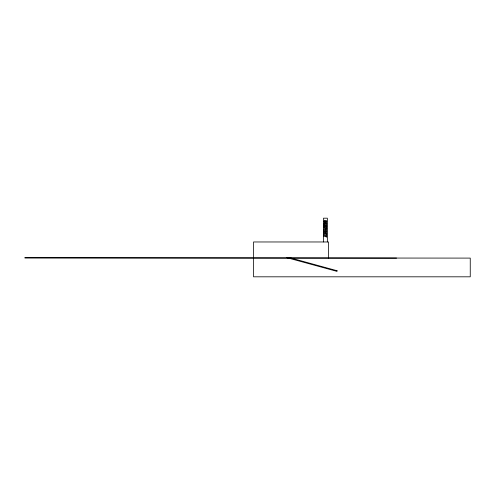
<?xml version="1.0" encoding="UTF-8"?>
<svg xmlns="http://www.w3.org/2000/svg" width="495" height="495" viewBox="0 0 495 495"><rect width="100%" height="100%" fill="white"/><g stroke="black" fill="none" stroke-linecap="round" stroke-linejoin="round"><path stroke-width="0.74" d="M336.749 270.74L337.126 270.808L337.021 271.384L286.599 257.604M289.637 257.697L337.015 270.709M396.538 258.099L24.75 257.833L470.25 258.099L470.25 276.816L253.539 276.816L253.539 241.968L328.488 241.968L328.488 258.099M327.356 241.968L327.356 218.184L323.482 218.184L323.482 241.968M326.743 221.488L326.069 222.614L325.84 221.24L325.469 222.391L324.838 222.688L324.163 222.348L323.916 221.203L324.739 220.188L324.646 221.797L325.691 220.343L326.483 220.628L326.743 221.488M323.916 223.901L324.027 224.798L324.633 225.256L326.7 225.274L326.7 224.6C324.052 225.664 323.922 222.793 326.7 223.858L326.7 222.985L324.831 222.985L323.916 223.901M326.7 227.143L326.366 227.879A0.705 0.705 0 0 1 325.784 227.96C325.011 227.929 323.087 228.176 323.947 225.732L326.7 225.732L326.7 227.143M326.112 226.902L325.722 227.125L325.642 226.518L326.112 226.902M325.06 226.908L324.633 227.162L324.559 226.518L325.06 226.908M326.7 234.519L325.11 235.453L323.947 235.453L323.947 236.282L325.11 236.282L326.7 237.154L326.7 236.406L325.79 235.942L326.7 235.453L326.7 234.519M326.7 233.714L323.947 234.587L323.947 233.714L324.485 233.56L323.947 231.951L326.7 232.811L326.7 233.714M325.889 233.182L325.091 233.405L325.091 232.953L325.889 233.182M326.7 228.201L323.947 228.944L323.947 229.692L325.463 230.057L323.947 230.447L323.947 231.165L326.7 231.908L326.7 231.252L325.11 230.862L326.7 230.447L326.7 229.779L325.116 229.395L326.7 229.006L326.7 228.201"/></g></svg>
